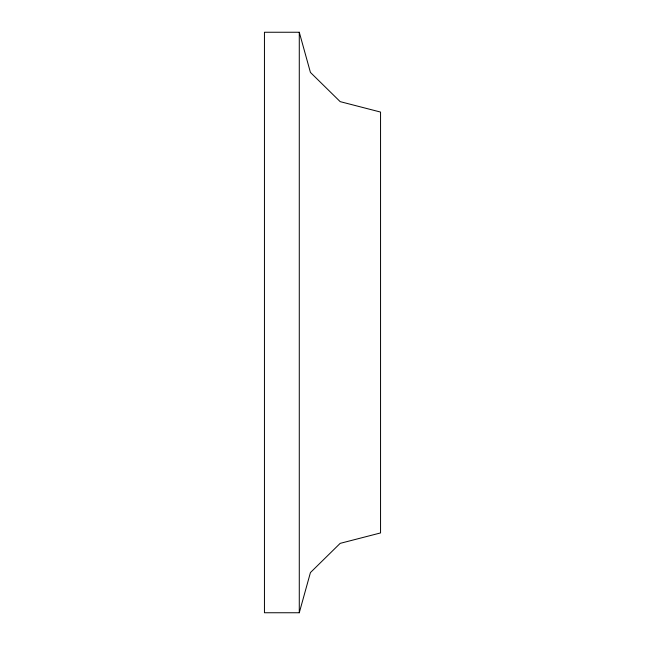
<?xml version="1.0" encoding="UTF-8"?>
<svg xmlns="http://www.w3.org/2000/svg" width="645" height="645" viewBox="0 0 645 645"><rect width="100%" height="100%" fill="white"/><g stroke="black" fill="none" stroke-linecap="round" stroke-linejoin="round"><path stroke-width="0.97" d="M299.28 612.75L310.43 572.575L340.181 543.356L380.55 532.931L380.55 112.069L340.181 101.644L310.43 72.425L299.28 32.25L264.45 32.25L264.45 612.75L299.28 612.75L299.28 32.25"/></g></svg>
